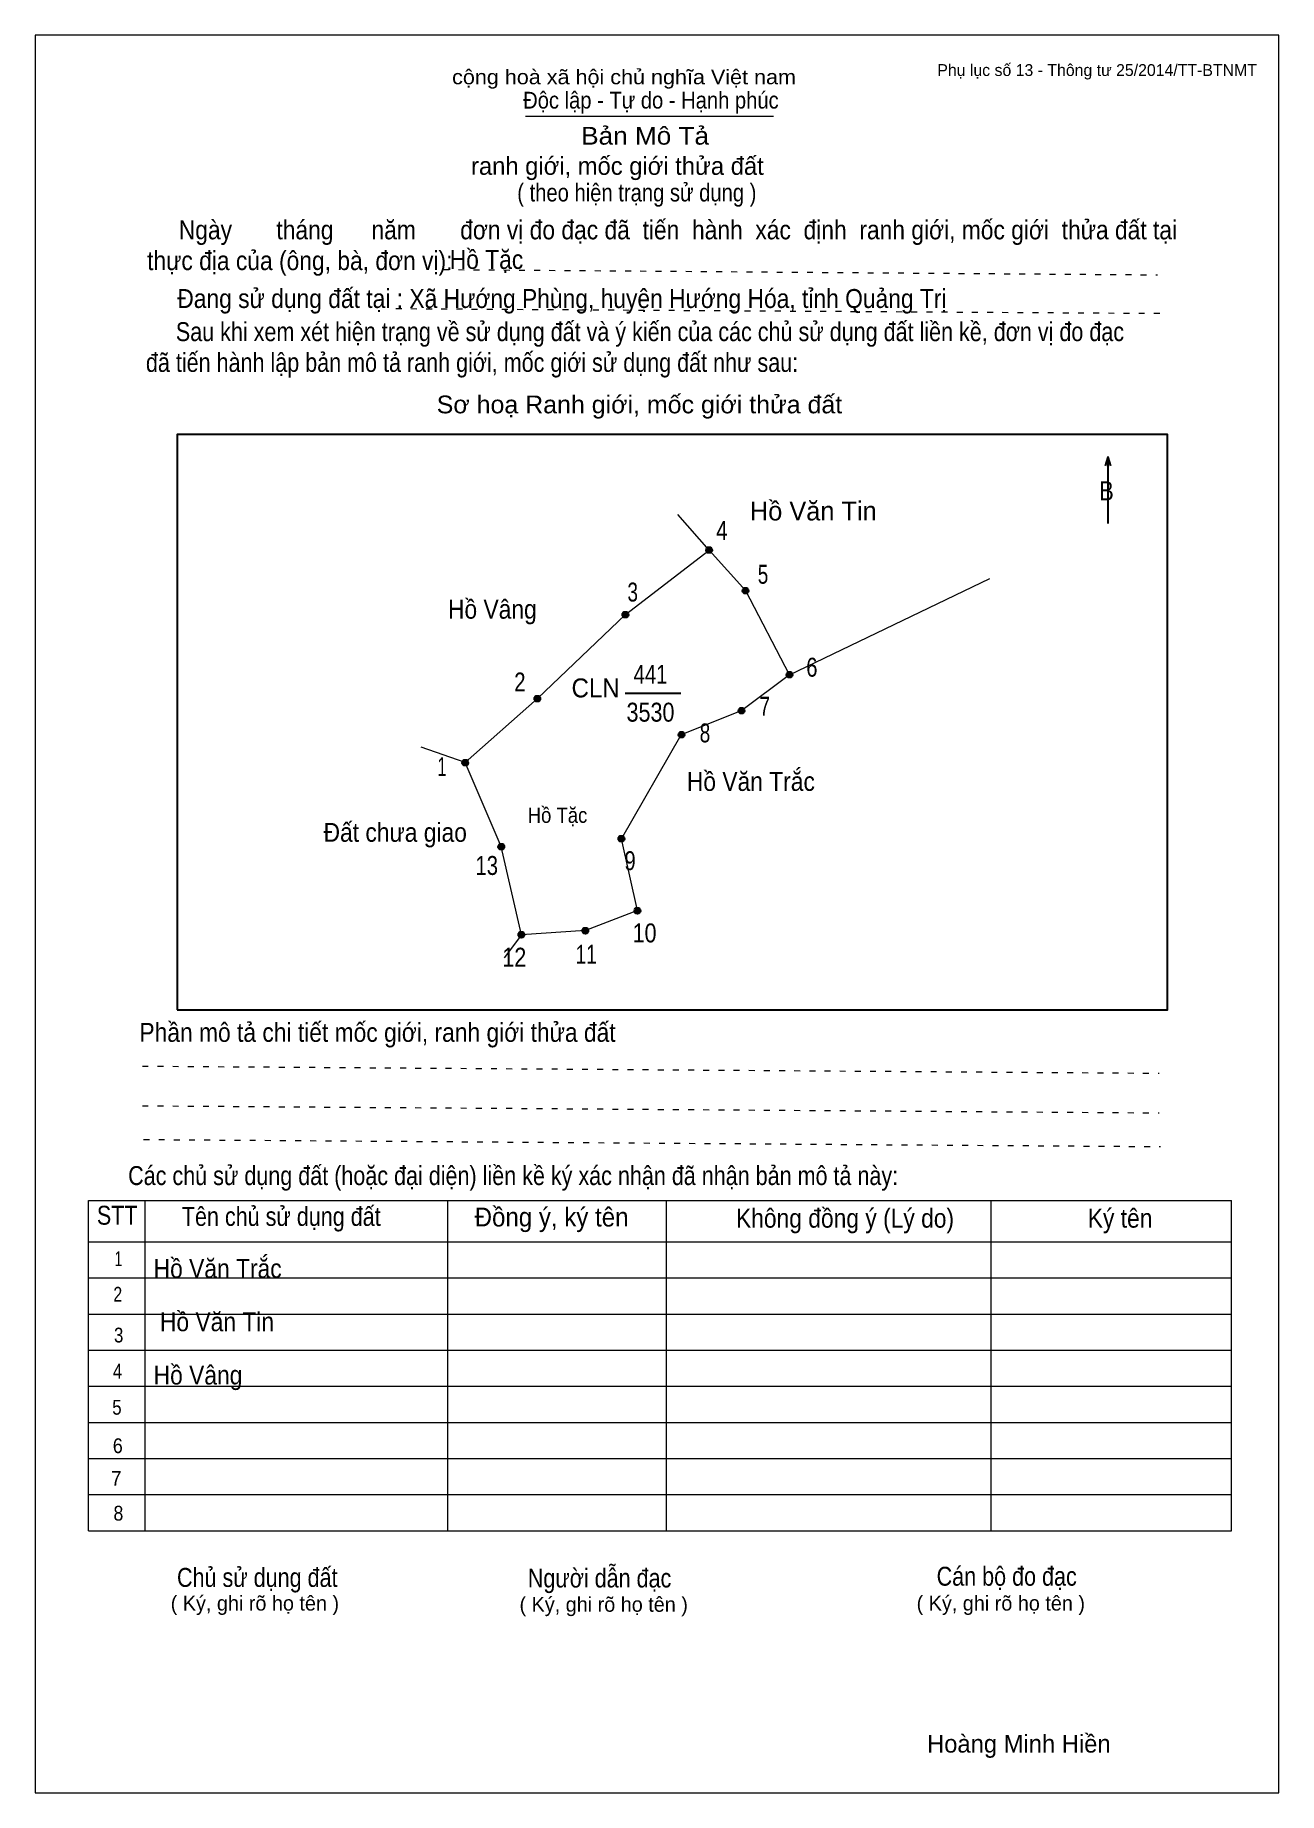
# Model space of a CAD drawing. Header units: centimetres. Extents: x 0 to 21, y 0 to 29.7.
import ezdxf
from ezdxf.enums import TextEntityAlignment as Align

# ---------------------------------------------------------------- set-up
doc = ezdxf.new("R2010")
doc.units = ezdxf.units.CM
doc.header["$LTSCALE"] = 0.13
doc.linetypes.add('DOTTED', pattern=[1.5, 0.3, -1.2])
for name, color, linetype, lineweight in [('1', 7, 'Continuous', 13), ('32', 7, 'Continuous', 25), ('33', 7, 'Continuous', 25), ('61', 7, 'Continuous', 13), ('62', 7, 'Continuous', 13)]:
    doc.layers.add(name, color=color, linetype=linetype, lineweight=lineweight)
for name, color, linetype in [('34', 7, 'Continuous'), ('45', 7, 'Continuous'), ('63', 7, 'Continuous')]:
    doc.layers.add(name, color=color, linetype=linetype)

msp = doc.modelspace()

# ---------------------------------------------------------------- hatches: boundary and pattern name
at = {"layer": '32'}
for points in [[(11.4296, 21, 1), (11.3296, 21, 1)], [(12.0441, 20.3132, 1), (11.9441, 20.3132, 1)], [(10.0162, 19.9077, 1), (9.9162, 19.9077, 1)], [(12.7876, 18.8937, 1), (12.6876, 18.8937, 1)], [(8.5291, 18.4881, 1), (8.4291, 18.4881, 1)], [(11.9765, 18.2854, 1), (11.8765, 18.2854, 1)], [(10.9625, 17.8798, 1), (10.8625, 17.8798, 1)], [(7.3124, 17.4066, 1), (7.2124, 17.4066, 1)], [(9.9486, 16.1223, 1), (9.8486, 16.1223, 1)], [(7.9207, 15.9871, 1), (7.8207, 15.9871, 1)], [(10.219, 14.9056, 1), (10.119, 14.9056, 1)], [(9.3402, 14.5676, 1), (9.2402, 14.5676, 1)], [(8.2587, 14.5, 1), (8.1587, 14.5, 1)]]:
    msp.add_hatch(color=256, dxfattribs=at).paths.add_polyline_path(points)

# ---------------------------------------------------------------- linework, layer by layer
at = {"layer": '1'}
msp.add_lwpolyline([(21, 0), (21, 29.7), (0, 29.7), (0, 0)], close=True, dxfattribs=at)
at = {"layer": '32'}
for centre in [(11.3796, 21), (11.9941, 20.3132), (9.9662, 19.9077), (12.7376, 18.8937), (8.4791, 18.4881), (11.9265, 18.2854), (10.9125, 17.8798), (7.2624, 17.4066), (9.8986, 16.1223), (7.8707, 15.9871), (10.169, 14.9056), (9.2902, 14.5676), (8.2087, 14.5)]:
    msp.add_circle(centre, 0.05, dxfattribs=at)
at = {"layer": '33'}
msp.add_line((9.96, 18.58), (10.9, 18.58), dxfattribs=at)
at = {"layer": '61'}
for p, q in [((12.74, 18.89), (16.12, 20.52)), ((7.26, 17.41), (6.52, 17.67)), ((8.21, 14.5), (7.92, 14.11))]:
    msp.add_line(p, q, dxfattribs=at)
for points in [[(12.74, 18.89), (12, 20.31), (11.38, 21), (10.85, 21.6)], [(7.26, 17.41), (8.48, 18.49), (9.97, 19.91), (11.38, 21)], [(12.74, 18.89), (11.93, 18.29), (10.91, 17.88)], [(10.17, 14.91), (9.9, 16.12), (10.91, 17.88)], [(8.21, 14.5), (7.87, 15.99), (7.26, 17.41)], [(10.17, 14.91), (9.29, 14.57), (8.21, 14.5)]]:
    msp.add_lwpolyline(points, dxfattribs=at)
at = {"layer": '62'}
for p, q in [((8.28, 28.33), (12.47, 28.33)), ((0.9, 10.01), (20.2, 10.01)), ((0.9, 4.43), (0.9, 10.01)), ((1.86, 4.43), (1.86, 10.01)), ((6.97, 4.43), (6.97, 9.99)), ((10.66, 4.43), (10.66, 9.99)), ((16.14, 4.43), (16.14, 10.01)), ((20.2, 4.43), (20.2, 10.01)), ((0.9, 9.31), (20.2, 9.31)), ((0.9, 8.7), (20.2, 8.7)), ((0.9, 8.09), (20.2, 8.09)), ((0.9, 7.48), (20.2, 7.48)), ((0.9, 6.87), (20.2, 6.87)), ((0.9, 6.26), (20.2, 6.26)), ((0.9, 5.65), (20.2, 5.65)), ((0.9, 5.04), (20.2, 5.04)), ((0.9, 4.43), (20.2, 4.43))]:
    msp.add_line(p, q, dxfattribs=at)
at = {"layer": '62', "linetype": 'DOTTED'}
for p, q in [((6.89, 25.74), (18.95, 25.65)), ((6.09, 25.08), (19.04, 25)), ((1.81, 12.28), (18.98, 12.16)), ((1.81, 11.61), (18.98, 11.49)), ((1.83, 11.04), (19, 10.92))]:
    msp.add_line(p, q, dxfattribs=at)
at = {"layer": '62', "lineweight": 25}
for p, q in [((18.11, 22.58), (18.11, 21.45)), ((18.11, 22.57), (18.07, 22.42)), ((18.11, 22.57), (18.16, 22.42))]:
    msp.add_line(p, q, dxfattribs=at)
msp.add_lwpolyline([(2.4, 13.23), (19.12, 13.23), (19.12, 22.95), (2.4, 22.95)], close=True, dxfattribs=at)

# ---------------------------------------------------------------- texts
at = {"layer": '32'}
for s, width, p in [('4', 0.8, (11.595, 21.17)), ('5', 0.75, (12.29, 20.43)), ('3', 0.75, (10.09, 20.13)), ('6', 0.8, (13.115, 18.86)), ('2', 0.8, (8.185, 18.61)), ('7', 0.75, (12.32, 18.2)), ('8', 0.75, (11.31, 17.75)), ('1', 0.65, (6.87, 17.18)), ('13', 0.8, (7.625, 15.51)), ('9', 0.8, (10.045, 15.59)), ('10', 0.85, (10.29, 14.37)), ('12', 0.85, (8.09, 13.96)), ('11', 0.75, (9.305, 14.01))]:
    msp.add_text(s, height=0.32, dxfattribs=dict(at, width=width)).set_placement(p, align=Align.CENTER)
at = {"layer": '33'}
msp.add_text(' Hồ Văn Tin', height=0.32, dxfattribs=at).set_placement((13.08, 21.5), align=Align.CENTER)
for s, width, p in [('Hồ Vâng', 0.9, (7.72, 19.84)), ('441', 0.8, (10.39, 18.74)), ('3530', 0.85, (10.39, 18.1)), ('Hồ Văn Trắc', 0.9, (12.085, 16.93)), ('Đất chưa giao', 0.9, (6.08, 16.07))]:
    msp.add_text(s, height=0.32, dxfattribs=dict(at, width=width)).set_placement(p, align=Align.CENTER)
at = {"layer": '33', "width": 0.95}
msp.add_text('CLN', height=0.32, dxfattribs=at).set_placement((9.87, 18.51), align=Align.RIGHT)
at = {"layer": '34', "width": 0.9}
for s, p in [('Hồ Tặc', (7, 25.75)), ('Hồ Văn Trắc', (2, 8.7)), (' Hồ Văn Tin', (2, 7.8)), ('Hồ Vâng', (2, 6.9))]:
    msp.add_text(s, height=0.32, dxfattribs=at).set_placement(p)
at = {"layer": '45', "width": 0.9}
msp.add_text('Hồ Tặc', height=0.2594, dxfattribs=at).set_placement((8.82, 16.39), align=Align.CENTER)
at = {"layer": '62'}
for s, height, width, p in [('cộng hoà xã hội chủ nghĩa Việt nam', 0.2474, 1.1, (7.04, 28.87)), ('Độc lập - Tự do - Hạnh phúc', 0.2828, 0.9, (8.24, 28.46)), ('Bản Mô Tả', 0.3, 1.1, (9.22, 27.85)), ('( theo hiện trạng sử dụng )', 0.3, 0.85, (8.14, 26.89)), ('     Ngày       tháng      năm       đơn vị đo đạc đã  tiến  hành  xác  định  ranh giới, mốc giới  thửa đất tại ', 0.32, 0.9, (1.89, 26.25)), ('thực địa của (ông, bà, đơn vị): ', 0.32, 0.9, (1.89, 25.73)), ('Đang sử dụng đất tại : Xã Hướng Phùng, huyện Hướng Hóa, tỉnh Quảng Trị', 0.32, 0.9, (2.4, 25.09)), ('     Sau khi xem xét hiện trạng về sử dụng đất và ý kiến của các chủ sử dụng đất liền kề, đơn vị đo đạc ', 0.32, 0.85, (1.87, 24.53)), ('đã tiến hành lập bản mô tả ranh giới, mốc giới sử dụng đất như sau:', 0.32, 0.85, (1.87, 24.01)), ('Sơ hoạ Ranh giới, mốc giới thửa đất', 0.3, 1.05, (6.78, 23.31)), ('B', 0.32, 0.85, (17.97, 21.84)), ('Phần mô tả chi tiết mốc giới, ranh giới thửa đất ', 0.32, 0.9, (1.76, 12.69)), ('Các chủ sử dụng đất (hoặc đại diện) liền kề ký xác nhận đã nhận bản mô tả này:', 0.32, 0.85, (1.57, 10.27))]:
    msp.add_text(s, height=height, dxfattribs=dict(at, width=width)).set_placement(p)
msp.add_text('ranh giới, mốc giới thửa đất', height=0.3, dxfattribs=at).set_placement((7.36, 27.34))
for s, height, width, p in [('STT', 0.32, 0.85, (1.385, 9.6)), ('Tên chủ sử dụng đất', 0.32, 0.85, (4.155, 9.58)), ('Đồng ý, ký tên', 0.32, 0.95, (8.72, 9.57)), ('Không đồng ý (Lý do)', 0.32, 0.9, (13.675, 9.55)), ('Ký tên', 0.32, 0.9, (18.32, 9.55)), ('1', 0.25, 0.7, (1.405, 8.9)), ('2', 0.25, 0.8, (1.395, 8.3)), ('3', 0.25, 0.85, (1.41, 7.61)), ('4', 0.25, 0.85, (1.39, 7)), ('5', 0.25, 0.85, (1.38, 6.39)), ('6', 0.25, 0.9, (1.395, 5.74)), ('7', 0.25, 0.95, (1.37, 5.19)), ('8', 0.25, 0.9, (1.405, 4.6)), ('Người dẫn đạc', 0.32, 0.85, (9.53, 3.47)), ('Chủ sử dụng đất', 0.32, 0.85, (3.75, 3.48)), ('Cán bộ đo đạc', 0.32, 0.85, (16.405, 3.5))]:
    msp.add_text(s, height=height, dxfattribs=dict(at, width=width)).set_placement(p, align=Align.CENTER)
for p in [(3.71, 3.08), (9.6, 3.06), (16.305, 3.08)]:
    msp.add_text('( Ký, ghi rõ họ tên )', height=0.25, dxfattribs=at).set_placement(p, align=Align.CENTER)
at = {"layer": '63'}
msp.add_text('Phụ lục số 13 - Thông tư 25/2014/TT-BTNMT', height=0.2, dxfattribs=at).set_placement((20.63, 29.01), align=Align.RIGHT)
msp.add_text('Hoàng Minh Hiền', height=0.3, dxfattribs=at).set_placement((16.61, 0.68), align=Align.CENTER)

doc.saveas('drawing.dxf')
